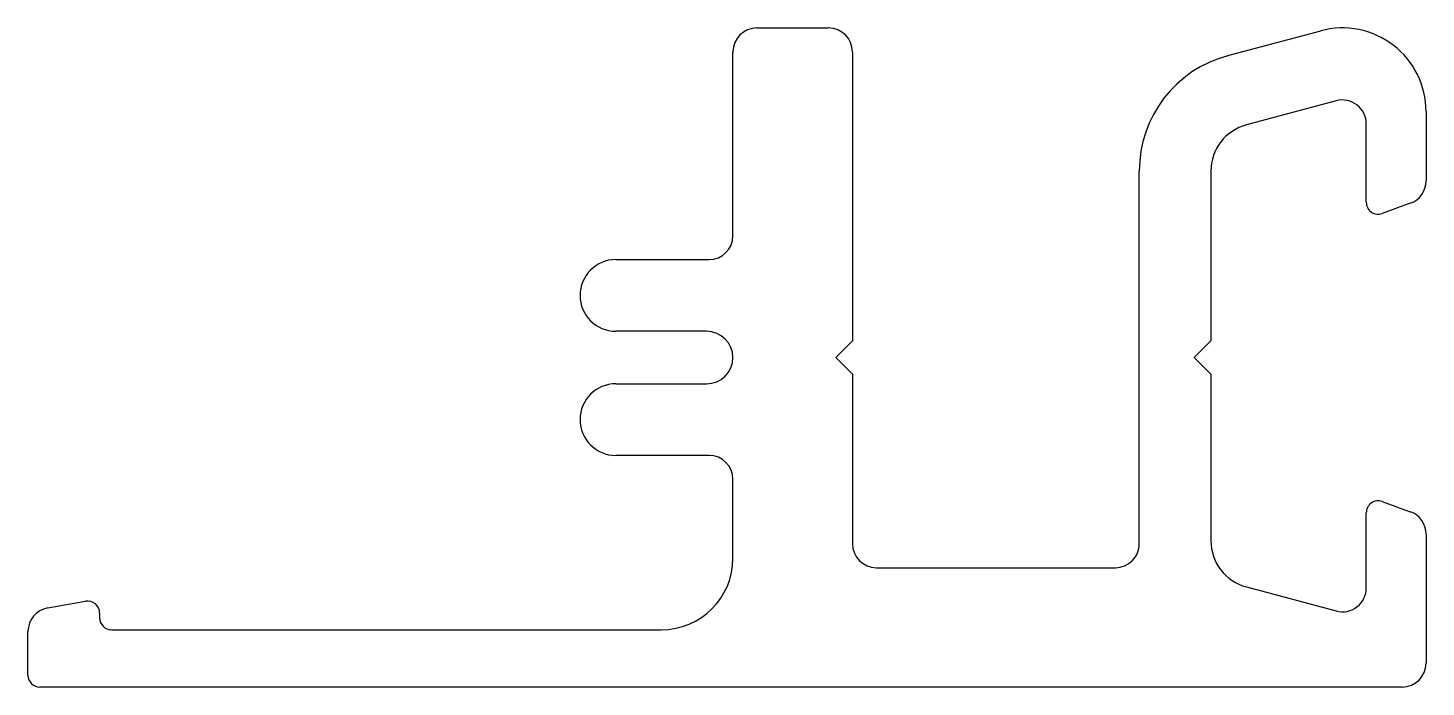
# Model space of a CAD drawing. Extents: x -16.1 to 13.2, y 1.6 to 15.4.
import ezdxf

# ---------------------------------------------------------------- set-up
doc = ezdxf.new("R2010")
doc.units = 0
doc.layers.get('0').update_dxf_attribs({"linetype": 'CONTINUOUS'})

msp = doc.modelspace()

# ---------------------------------------------------------------- linework, layer by layer
at = {"color": 7}
for p, q in [((-0.848, 15.439), (0.652, 15.439)), ((9.005, 14.859), (10.949, 15.38)), ((-1.348, 11.089), (-1.348, 14.939)), ((1.152, 14.939), (1.152, 8.888)), ((11.272, 13.913), (9.393, 13.41)), ((13.152, 13.689), (13.152, 12.237)), ((11.902, 11.789), (11.902, 13.431)), ((7.152, 4.639), (7.152, 12.444)), ((8.652, 12.444), (8.652, 8.888)), ((12.823, 11.768), (12.237, 11.554)), ((-3.798, 10.589), (-1.848, 10.589)), ((-1.9, 9.088), (-3.798, 9.089)), ((1.152, 8.888), (0.802, 8.538)), ((8.652, 8.888), (8.302, 8.538)), ((0.802, 8.538), (1.152, 8.188)), ((8.302, 8.538), (8.652, 8.188)), ((-3.798, 7.989), (-1.901, 7.988)), ((1.152, 8.188), (1.152, 4.639)), ((8.652, 8.188), (8.652, 4.702)), ((-1.848, 6.489), (-3.798, 6.489)), ((-1.348, 4.339), (-1.348, 5.989)), ((11.902, 3.715), (11.902, 5.289)), ((12.237, 5.524), (12.823, 5.311)), ((13.152, 4.841), (13.152, 2.139)), ((1.652, 4.139), (6.652, 4.139)), ((9.393, 3.736), (11.272, 3.232)), ((-15.685, 3.296), (-14.891, 3.436)), ((-14.598, 3.189), (-14.598, 3.089)), ((-16.098, 1.883), (-16.098, 2.803)), ((-14.348, 2.839), (-2.848, 2.839)), ((12.652, 1.639), (-15.848, 1.639))]:
    msp.add_line(p, q, dxfattribs=at)
for centre, radius, start, end in [((-0.848, 14.939), 0.5, 90, 180), ((0.652, 14.939), 0.5, 0, 90), ((11.402, 13.689), 1.75, 0.0003, 105), ((9.652, 12.444), 2.5, 105, 180.0001), ((11.402, 13.431), 0.5, 0.0003, 105), ((9.652, 12.444), 1, 105, 180.0001), ((12.652, 12.237), 0.5, 290, 0.0003), ((12.152, 11.789), 0.25, 180.0003, 290), ((-1.848, 11.089), 0.5, 270, 0), ((-3.798, 9.839), 0.75, 90, 270), ((-1.9, 8.538), 0.55, 269.9537, 89.9537), ((-3.798, 7.239), 0.75, 90, 270), ((-1.848, 5.989), 0.5, 0, 90), ((12.152, 5.289), 0.25, 70, 180), ((12.652, 4.841), 0.5, 0, 70), ((9.652, 4.702), 1, 180.0001, 255), ((1.652, 4.639), 0.5, 180, 270), ((6.652, 4.639), 0.5, 270, 0.0001), ((-2.848, 4.339), 1.5, 270, 0), ((11.402, 3.715), 0.5, 255, 0), ((-15.598, 2.803), 0.5, 100, 180), ((-14.848, 3.189), 0.25, 0, 100), ((-14.348, 3.089), 0.25, 180, 270), ((12.652, 2.139), 0.5, 270, 0), ((-15.848, 1.889), 0.25, 181.5055, 270.0136)]:
    msp.add_arc(centre, radius, start, end, dxfattribs=at)

doc.saveas('drawing.dxf')
